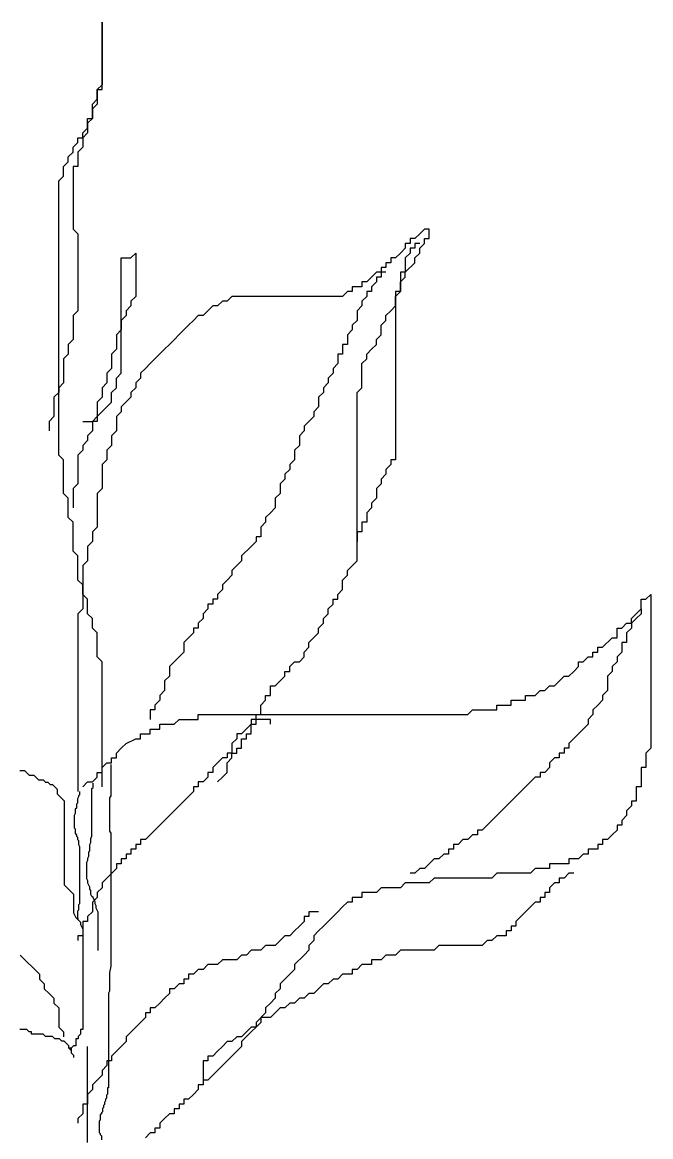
# Model space of a CAD drawing. Header units: millimetres. Extents: x 12377 to 30673, y 89761 to 101952.
# Drawn here: x 14427 to 14635.5, y 96937.6 to 97307.5 of the extents above; entities that cross this region are included whole.
import ezdxf

# ---------------------------------------------------------------- set-up
doc = ezdxf.new("R2010")
doc.units = ezdxf.units.MM

# ---------------------------------------------------------------- blocks, each defined once
blk = doc.blocks.new('A$C653B1D6D')
for p, q in [((362.07, 1360.21), (362.07, 1334.28)), ((362.07, 1332.28), (362.07, 1360.21)), ((362.07, 1334.28), (360.07, 1332.28)), ((360.07, 1332.28), (360.07, 1326.3)), ((360.07, 1328.29), (360.07, 1332.28)), ((360.07, 1332.28), (362.07, 1332.28)), ((358.08, 1326.3), (360.07, 1328.29)), ((360.07, 1326.3), (358.08, 1324.31)), ((358.08, 1320.32), (358.08, 1326.3)), ((358.08, 1324.31), (358.08, 1320.32)), ((358.08, 1320.32), (356.08, 1318.32)), ((356.08, 1320.32), (358.08, 1320.32)), ((356.08, 1316.33), (356.08, 1320.32)), ((356.08, 1318.32), (356.08, 1314.33)), ((354.09, 1314.33), (356.08, 1316.33)), ((356.08, 1314.33), (354.09, 1312.34)), ((354.09, 1312.34), (354.09, 1314.33)), ((350.09, 1308.35), (352.09, 1310.34)), ((352.09, 1312.34), (354.09, 1312.34)), ((352.09, 1310.34), (352.09, 1312.34)), ((354.09, 1312.34), (354.09, 1308.35)), ((348.1, 1304.36), (350.09, 1306.35)), ((348.1, 1302.36), (348.1, 1304.36)), ((350.09, 1306.35), (350.09, 1308.35)), ((354.09, 1308.35), (352.09, 1306.35)), ((352.09, 1306.35), (352.09, 1300.37)), ((346.1, 1300.37), (348.1, 1302.36)), ((346.1, 1296.38), (346.1, 1300.37)), ((350.09, 1300.37), (350.09, 1274.44)), ((352.09, 1300.37), (350.09, 1300.37)), ((344.1, 1294.38), (346.1, 1296.38)), ((344.1, 1180.68), (344.1, 1294.38)), ((350.09, 1274.44), (352.09, 1272.44)), ((352.09, 1272.44), (352.09, 1240.52)), ((493.82, 1272.44), (491.83, 1270.45)), ((495.82, 1274.44), (493.82, 1272.44)), ((497.81, 1274.44), (495.82, 1274.44)), ((497.81, 1270.45), (497.81, 1274.44)), ((487.83, 1268.45), (487.83, 1266.46)), ((489.83, 1268.45), (487.83, 1268.45)), ((489.83, 1270.45), (489.83, 1268.45)), ((491.83, 1270.45), (489.83, 1270.45)), ((491.83, 1268.45), (491.83, 1266.46)), ((493.82, 1268.45), (491.83, 1268.45)), ((493.82, 1266.46), (495.82, 1268.45)), ((495.82, 1270.45), (497.81, 1270.45)), ((495.82, 1268.45), (495.82, 1270.45)), ((370.06, 1262.47), (374.05, 1262.47)), ((370.06, 1214.59), (370.06, 1262.47)), ((374.05, 1262.47), (376.04, 1264.46)), ((376.04, 1264.46), (376.04, 1246.51)), ((481.84, 1262.47), (481.84, 1260.47)), ((483.84, 1262.47), (481.84, 1262.47)), ((485.84, 1264.46), (483.84, 1262.47)), ((487.83, 1266.46), (485.84, 1264.46)), ((489.83, 1264.46), (487.83, 1262.47)), ((487.83, 1262.47), (487.83, 1256.48)), ((489.83, 1266.46), (489.83, 1264.46)), ((491.83, 1266.46), (489.83, 1266.46)), ((491.83, 1262.47), (493.82, 1264.46)), ((491.83, 1260.47), (491.83, 1262.47)), ((493.82, 1264.46), (493.82, 1266.46)), ((477.85, 1258.48), (477.85, 1256.48)), ((479.85, 1258.48), (477.85, 1258.48)), ((479.85, 1260.47), (479.85, 1258.48)), ((481.84, 1260.47), (479.85, 1260.47)), ((487.83, 1256.48), (491.83, 1260.47)), ((473.86, 1254.49), (471.86, 1252.49)), ((475.86, 1256.48), (473.86, 1254.49)), ((477.85, 1256.48), (475.86, 1256.48)), ((475.86, 1254.49), (475.86, 1252.49)), ((477.85, 1254.49), (475.86, 1254.49)), ((477.85, 1256.48), (477.85, 1254.49)), ((479.85, 1256.48), (477.85, 1256.48)), ((485.84, 1256.48), (485.84, 1248.5)), ((487.83, 1256.48), (485.84, 1256.48)), ((485.84, 1252.49), (487.83, 1254.49)), ((487.83, 1254.49), (487.83, 1256.48)), ((463.88, 1248.5), (461.88, 1246.51)), ((465.87, 1248.5), (463.88, 1248.5)), ((465.87, 1250.5), (465.87, 1248.5)), ((469.87, 1250.5), (465.87, 1250.5)), ((469.87, 1252.49), (469.87, 1250.5)), ((471.86, 1252.49), (469.87, 1252.49)), ((471.86, 1248.5), (471.86, 1246.51)), ((473.86, 1248.5), (471.86, 1248.5)), ((475.86, 1252.49), (473.86, 1250.5)), ((473.86, 1250.5), (473.86, 1248.5)), ((483.84, 1248.5), (483.84, 1178.69)), ((485.84, 1248.5), (483.84, 1248.5)), ((483.84, 1246.51), (485.84, 1248.5)), ((485.84, 1248.5), (485.84, 1252.49)), ((376.04, 1246.51), (374.05, 1244.51)), ((374.05, 1244.51), (374.05, 1242.52)), ((411.98, 1244.51), (409.98, 1242.52)), ((413.97, 1244.51), (411.98, 1244.51)), ((415.97, 1246.51), (413.97, 1244.51)), ((461.88, 1246.51), (415.97, 1246.51)), ((471.86, 1246.51), (469.87, 1244.51)), ((469.87, 1244.51), (469.87, 1242.52)), ((483.84, 1242.52), (483.84, 1246.51)), ((352.09, 1240.52), (350.09, 1238.53)), ((374.05, 1242.52), (372.05, 1240.52)), ((372.05, 1240.52), (372.05, 1238.53)), ((407.98, 1242.52), (403.99, 1238.53)), ((409.98, 1242.52), (407.98, 1242.52)), ((469.87, 1242.52), (467.87, 1240.52)), ((467.87, 1240.52), (467.87, 1236.53)), ((479.85, 1238.53), (481.84, 1240.52)), ((481.84, 1240.52), (483.84, 1242.52)), ((350.09, 1238.53), (350.09, 1228.56)), ((372.05, 1238.53), (370.06, 1236.53)), ((370.06, 1236.53), (370.06, 1232.55)), ((398, 1234.54), (396.01, 1232.55)), ((400, 1236.53), (398, 1234.54)), ((402, 1238.53), (400, 1236.53)), ((403.99, 1238.53), (402, 1238.53)), ((467.87, 1236.53), (465.87, 1234.54)), ((465.87, 1234.54), (465.87, 1232.55)), ((477.85, 1234.54), (479.85, 1236.53)), ((477.85, 1230.55), (477.85, 1234.54)), ((479.85, 1236.53), (479.85, 1238.53)), ((370.06, 1232.55), (368.06, 1230.55)), ((368.06, 1230.55), (368.06, 1224.57)), ((396.01, 1232.55), (390.02, 1226.56)), ((465.87, 1232.55), (463.88, 1230.55)), ((463.88, 1230.55), (463.88, 1226.56)), ((475.86, 1228.56), (477.85, 1230.55)), ((350.09, 1228.56), (348.1, 1226.56)), ((348.1, 1226.56), (348.1, 1222.57)), ((390.02, 1226.56), (388.02, 1224.57)), ((461.88, 1226.56), (461.88, 1222.57)), ((463.88, 1226.56), (461.88, 1226.56)), ((473.86, 1224.57), (475.86, 1226.56)), ((475.86, 1226.56), (475.86, 1228.56)), ((348.1, 1222.57), (346.1, 1220.58)), ((368.06, 1224.57), (366.06, 1222.57)), ((366.06, 1222.57), (366.06, 1216.59)), ((388.02, 1224.57), (384.03, 1220.58)), ((459.89, 1222.57), (459.89, 1218.58)), ((461.88, 1222.57), (459.89, 1222.57)), ((471.86, 1222.57), (473.86, 1224.57)), ((471.86, 1220.58), (471.86, 1222.57)), ((346.1, 1220.58), (346.1, 1210.6)), ((366.06, 1216.59), (364.07, 1214.59)), ((380.04, 1216.59), (378.04, 1214.59)), ((382.03, 1218.58), (380.04, 1216.59)), ((384.03, 1220.58), (382.03, 1218.58)), ((459.89, 1218.58), (457.89, 1216.59)), ((457.89, 1216.59), (457.89, 1214.59)), ((469.87, 1218.58), (471.86, 1220.58)), ((469.87, 1208.61), (469.87, 1218.58)), ((364.07, 1214.59), (364.07, 1210.6)), ((368.06, 1212.6), (370.06, 1214.59)), ((368.06, 1208.61), (368.06, 1212.6)), ((378.04, 1212.6), (376.04, 1210.6)), ((378.04, 1214.59), (378.04, 1212.6)), ((457.89, 1214.59), (455.89, 1212.6)), ((455.89, 1212.6), (455.89, 1210.6)), ((346.1, 1210.6), (344.1, 1208.61)), ((344.1, 1208.61), (344.1, 1206.61)), ((364.07, 1210.6), (362.07, 1208.61)), ((362.07, 1208.61), (362.07, 1204.62)), ((366.06, 1206.61), (368.06, 1208.61)), ((376.04, 1208.61), (374.05, 1206.61)), ((376.04, 1210.6), (376.04, 1208.61)), ((455.89, 1210.6), (453.9, 1208.61)), ((453.9, 1208.61), (453.9, 1206.61)), ((467.87, 1206.61), (469.87, 1208.61)), ((344.1, 1206.61), (342.11, 1204.62)), ((342.11, 1204.62), (342.11, 1196.64)), ((362.07, 1204.62), (360.07, 1202.62)), ((360.07, 1202.62), (360.07, 1194.64)), ((360.07, 1196.64), (366.06, 1202.62)), ((366.06, 1202.62), (366.06, 1206.61)), ((374.05, 1204.62), (370.06, 1200.63)), ((374.05, 1206.61), (374.05, 1204.62)), ((453.9, 1206.61), (451.9, 1204.62)), ((451.9, 1204.62), (451.9, 1200.63)), ((467.87, 1136.8), (467.87, 1206.61)), ((370.06, 1198.63), (368.06, 1196.64)), ((370.06, 1200.63), (370.06, 1198.63)), ((451.9, 1200.63), (449.9, 1198.63)), ((449.9, 1198.63), (449.9, 1196.64)), ((342.11, 1196.64), (340.11, 1194.64)), ((340.11, 1194.64), (340.11, 1190.65)), ((354.09, 1194.64), (358.08, 1194.64)), ((358.08, 1194.64), (360.07, 1196.64)), ((358.08, 1194.64), (358.08, 1190.65)), ((360.07, 1194.64), (358.08, 1194.64)), ((368.06, 1196.64), (368.06, 1190.65)), ((447.91, 1194.64), (445.91, 1192.65)), ((449.9, 1196.64), (447.91, 1194.64)), ((358.08, 1190.65), (356.08, 1188.66)), ((356.08, 1188.66), (356.08, 1186.66)), ((368.06, 1190.65), (366.06, 1188.66)), ((366.06, 1188.66), (366.06, 1184.67)), ((445.91, 1190.65), (443.92, 1188.66)), ((443.92, 1188.66), (443.92, 1184.67)), ((445.91, 1192.65), (445.91, 1190.65)), ((356.08, 1186.66), (354.09, 1184.67)), ((354.09, 1184.67), (354.09, 1182.68)), ((366.06, 1184.67), (364.07, 1182.68)), ((443.92, 1184.67), (441.92, 1182.68)), ((346.1, 1178.69), (344.1, 1180.68)), ((354.09, 1182.68), (352.09, 1180.68)), ((352.09, 1180.68), (352.09, 1168.71)), ((364.07, 1182.68), (364.07, 1178.69)), ((441.92, 1182.68), (441.92, 1178.69)), ((346.1, 1164.72), (346.1, 1178.69)), ((364.07, 1178.69), (362.07, 1176.69)), ((362.07, 1176.69), (362.07, 1166.72)), ((439.92, 1174.7), (437.93, 1172.7)), ((441.92, 1178.69), (439.92, 1176.69)), ((439.92, 1176.69), (439.92, 1174.7)), ((481.84, 1176.69), (479.85, 1174.7)), ((479.85, 1174.7), (479.85, 1172.7)), ((481.84, 1178.69), (481.84, 1176.69)), ((483.84, 1178.69), (481.84, 1178.69)), ((437.93, 1170.71), (435.93, 1168.71)), ((437.93, 1172.7), (437.93, 1170.71)), ((479.85, 1172.7), (477.85, 1170.71)), ((477.85, 1170.71), (477.85, 1168.71)), ((352.09, 1168.71), (350.09, 1166.72)), ((350.09, 1166.72), (350.09, 1158.74)), ((362.07, 1166.72), (360.07, 1164.72)), ((435.93, 1168.71), (435.93, 1164.72)), ((477.85, 1168.71), (475.86, 1166.72)), ((475.86, 1166.72), (475.86, 1162.73)), ((348.1, 1162.73), (346.1, 1164.72)), ((348.1, 1154.75), (348.1, 1162.73)), ((360.07, 1164.72), (360.07, 1150.76)), ((435.93, 1164.72), (433.93, 1162.73)), ((433.93, 1162.73), (433.93, 1158.74)), ((475.86, 1162.73), (473.86, 1160.73)), ((473.86, 1160.73), (473.86, 1158.74)), ((431.94, 1156.74), (429.94, 1154.75)), ((433.93, 1158.74), (431.94, 1156.74)), ((473.86, 1158.74), (471.86, 1156.74)), ((471.86, 1156.74), (471.86, 1152.75)), ((350.09, 1152.75), (348.1, 1154.75)), ((350.09, 1140.78), (350.09, 1152.75)), ((429.94, 1152.75), (427.95, 1150.76)), ((429.94, 1154.75), (429.94, 1152.75)), ((469.87, 1152.75), (469.87, 1148.76)), ((471.86, 1152.75), (469.87, 1152.75)), ((360.07, 1150.76), (358.08, 1148.76)), ((358.08, 1148.76), (358.08, 1144.77)), ((425.95, 1146.77), (425.95, 1144.77)), ((427.95, 1146.77), (425.95, 1146.77)), ((427.95, 1150.76), (427.95, 1146.77)), ((467.87, 1148.76), (467.87, 1144.77)), ((469.87, 1148.76), (467.87, 1148.76)), ((358.08, 1144.77), (356.08, 1142.78)), ((356.08, 1142.78), (356.08, 1136.8)), ((423.95, 1142.78), (419.96, 1138.79)), ((425.95, 1144.77), (423.95, 1142.78)), ((352.09, 1138.79), (350.09, 1140.78)), ((352.09, 1128.82), (352.09, 1138.79)), ((419.96, 1138.79), (419.96, 1136.8)), ((356.08, 1136.8), (354.09, 1134.8)), ((354.09, 1134.8), (354.09, 1116.85)), ((419.96, 1136.8), (415.97, 1132.81)), ((415.97, 1132.81), (415.97, 1130.81)), ((463.88, 1132.81), (467.87, 1136.8)), ((463.88, 1130.81), (463.88, 1132.81)), ((354.09, 1126.82), (352.09, 1128.82)), ((413.97, 1128.82), (411.98, 1126.82)), ((415.97, 1130.81), (413.97, 1128.82)), ((461.88, 1128.82), (463.88, 1130.81)), ((461.88, 1124.83), (461.88, 1128.82)), ((354.09, 1122.83), (354.09, 1126.82)), ((411.98, 1124.83), (409.98, 1122.83)), ((411.98, 1126.82), (411.98, 1124.83)), ((459.89, 1122.83), (461.88, 1124.83)), ((356.08, 1120.84), (354.09, 1122.83)), ((356.08, 1114.85), (356.08, 1120.84)), ((407.98, 1120.84), (407.98, 1118.84)), ((409.98, 1120.84), (407.98, 1120.84)), ((409.98, 1122.83), (409.98, 1120.84)), ((457.89, 1120.84), (459.89, 1120.84)), ((457.89, 1118.84), (457.89, 1120.84)), ((459.89, 1120.84), (459.89, 1122.83)), ((585.65, 1120.84), (587.64, 1120.84)), ((585.65, 1116.85), (585.65, 1120.84)), ((587.64, 1120.84), (589.64, 1122.83)), ((589.64, 1122.83), (589.64, 1059)), ((354.09, 1116.85), (352.09, 1114.85)), ((352.09, 1114.85), (352.09, 1041.05)), ((358.08, 1112.86), (356.08, 1114.85)), ((405.99, 1116.85), (403.99, 1114.85)), ((403.99, 1114.85), (403.99, 1112.86)), ((405.99, 1118.84), (405.99, 1116.85)), ((407.98, 1118.84), (405.99, 1118.84)), ((453.9, 1112.86), (455.89, 1114.85)), ((455.89, 1116.85), (457.89, 1118.84)), ((455.89, 1114.85), (455.89, 1116.85)), ((581.66, 1112.86), (583.65, 1114.85)), ((583.65, 1114.85), (585.65, 1116.85)), ((585.65, 1114.85), (583.65, 1112.86)), ((585.65, 1116.85), (585.65, 1114.85)), ((358.08, 1108.87), (358.08, 1112.86)), ((403.99, 1112.86), (402, 1110.86)), ((402, 1110.86), (402, 1108.87)), ((451.9, 1108.87), (453.9, 1110.86)), ((453.9, 1110.86), (453.9, 1112.86)), ((577.66, 1108.87), (579.66, 1110.86)), ((579.66, 1110.86), (581.66, 1110.86)), ((583.65, 1112.86), (581.66, 1110.86)), ((581.66, 1110.86), (581.66, 1112.86)), ((581.66, 1110.86), (581.66, 1108.87)), ((360.07, 1106.87), (358.08, 1108.87)), ((360.07, 1096.9), (360.07, 1106.87)), ((400, 1106.87), (398, 1104.88)), ((400, 1108.87), (400, 1106.87)), ((402, 1108.87), (400, 1108.87)), ((447.91, 1102.88), (451.9, 1106.87)), ((451.9, 1106.87), (451.9, 1108.87)), ((575.67, 1108.87), (577.66, 1108.87)), ((575.67, 1104.88), (575.67, 1108.87)), ((581.66, 1108.87), (579.66, 1106.87)), ((579.66, 1106.87), (579.66, 1102.88)), ((398, 1104.88), (396.01, 1102.88)), ((396.01, 1102.88), (396.01, 1098.89)), ((445.91, 1098.89), (447.91, 1100.89)), ((447.91, 1100.89), (447.91, 1102.88)), ((567.68, 1100.89), (569.68, 1100.89)), ((567.68, 1098.89), (567.68, 1100.89)), ((569.68, 1100.89), (573.67, 1104.88)), ((573.67, 1104.88), (575.67, 1104.88)), ((577.66, 1102.88), (577.66, 1098.89)), ((579.66, 1102.88), (577.66, 1102.88)), ((362.07, 1094.9), (360.07, 1096.9)), ((396.01, 1098.89), (390.02, 1092.91)), ((443.92, 1094.9), (445.91, 1096.9)), ((445.91, 1096.9), (445.91, 1098.89)), ((561.69, 1094.9), (563.69, 1096.9)), ((563.69, 1096.9), (565.69, 1096.9)), ((565.69, 1098.89), (567.68, 1098.89)), ((565.69, 1096.9), (565.69, 1098.89)), ((577.66, 1098.89), (575.67, 1096.9)), ((575.67, 1096.9), (575.67, 1094.9)), ((362.07, 1043.04), (362.07, 1094.9)), ((390.02, 1092.91), (390.02, 1088.92)), ((439.92, 1092.91), (441.92, 1094.9)), ((439.92, 1090.92), (439.92, 1092.91)), ((441.92, 1094.9), (443.92, 1094.9)), ((557.7, 1090.92), (559.7, 1092.91)), ((559.7, 1094.9), (561.69, 1094.9)), ((559.7, 1092.91), (559.7, 1094.9)), ((575.67, 1094.9), (573.67, 1092.91)), ((573.67, 1092.91), (573.67, 1090.92)), ((390.02, 1088.92), (388.02, 1086.93)), ((388.02, 1086.93), (388.02, 1082.94)), ((433.93, 1084.93), (437.93, 1088.92)), ((437.93, 1090.92), (439.92, 1090.92)), ((437.93, 1088.92), (437.93, 1090.92)), ((549.72, 1084.93), (553.71, 1088.92)), ((553.71, 1088.92), (555.7, 1088.92)), ((555.7, 1088.92), (557.7, 1090.92)), ((573.67, 1090.92), (571.67, 1088.92)), ((571.67, 1088.92), (571.67, 1082.94)), ((388.02, 1082.94), (386.03, 1080.94)), ((431.94, 1084.93), (433.93, 1084.93)), ((431.94, 1080.94), (431.94, 1084.93)), ((541.73, 1080.94), (543.73, 1082.94)), ((543.73, 1082.94), (545.72, 1082.94)), ((545.72, 1082.94), (547.72, 1084.93)), ((547.72, 1084.93), (549.72, 1084.93)), ((571.67, 1082.94), (569.68, 1080.94)), ((386.03, 1078.95), (384.03, 1076.95)), ((386.03, 1080.94), (386.03, 1078.95)), ((427.95, 1076.95), (429.94, 1078.95)), ((429.94, 1080.94), (431.94, 1080.94)), ((429.94, 1078.95), (429.94, 1080.94)), ((531.75, 1078.95), (537.74, 1078.95)), ((531.75, 1076.95), (531.75, 1078.95)), ((537.74, 1080.94), (541.73, 1080.94)), ((537.74, 1078.95), (537.74, 1080.94)), ((569.68, 1078.95), (567.68, 1076.95)), ((569.68, 1080.94), (569.68, 1078.95)), ((382.03, 1074.96), (382.03, 1070.97)), ((384.03, 1074.96), (382.03, 1074.96)), ((384.03, 1076.95), (384.03, 1074.96)), ((402, 1072.96), (513.78, 1072.96)), ((402, 1070.97), (402, 1072.96)), ((425.95, 1072.96), (427.95, 1072.96)), ((425.95, 1068.97), (425.95, 1072.96)), ((427.95, 1072.96), (427.95, 1076.95)), ((513.78, 1072.96), (515.78, 1074.96)), ((515.78, 1074.96), (525.76, 1074.96)), ((525.76, 1076.95), (531.75, 1076.95)), ((525.76, 1074.96), (525.76, 1076.95)), ((565.69, 1072.96), (563.69, 1070.97)), ((567.68, 1076.95), (565.69, 1074.96)), ((565.69, 1074.96), (565.69, 1072.96)), ((386.03, 1068.97), (392.01, 1068.97)), ((386.03, 1066.98), (386.03, 1068.97)), ((392.01, 1068.97), (394.01, 1070.97)), ((394.01, 1070.97), (402, 1070.97)), ((423.95, 1068.97), (419.96, 1064.98)), ((423.95, 1070.97), (423.95, 1068.97)), ((431.94, 1070.97), (423.95, 1070.97)), ((423.95, 1068.97), (425.95, 1068.97)), ((423.95, 1064.98), (423.95, 1068.97)), ((431.94, 1068.97), (431.94, 1070.97)), ((563.69, 1068.97), (555.7, 1060.99)), ((563.69, 1070.97), (563.69, 1068.97)), ((378.04, 1064.98), (382.03, 1064.98)), ((378.04, 1062.99), (378.04, 1064.98)), ((382.03, 1066.98), (386.03, 1066.98)), ((382.03, 1064.98), (382.03, 1066.98)), ((417.97, 1064.98), (417.97, 1062.99)), ((419.96, 1064.98), (417.97, 1064.98)), ((421.96, 1064.98), (423.95, 1064.98)), ((421.96, 1062.99), (421.96, 1064.98)), ((368.06, 1057), (370.06, 1059)), ((370.06, 1059), (372.05, 1060.99)), ((372.05, 1060.99), (376.04, 1062.99)), ((376.04, 1062.99), (378.04, 1062.99)), ((417.97, 1062.99), (415.97, 1060.99)), ((415.97, 1060.99), (415.97, 1057)), ((417.97, 1059), (419.96, 1059)), ((417.97, 1057), (417.97, 1059)), ((419.96, 1062.99), (421.96, 1062.99)), ((419.96, 1059), (419.96, 1062.99)), ((553.71, 1059), (553.71, 1057)), ((555.7, 1059), (553.71, 1059)), ((555.7, 1060.99), (555.7, 1059)), ((589.64, 1059), (587.64, 1057)), ((366.06, 1055.01), (368.06, 1055.01)), ((366.06, 1053.01), (366.06, 1055.01)), ((368.06, 1055.01), (368.06, 1057)), ((411.98, 1055.01), (409.98, 1053.01)), ((413.97, 1055.01), (411.98, 1055.01)), ((413.97, 1057), (413.97, 1055.01)), ((415.97, 1057), (413.97, 1057)), ((413.97, 1053.01), (415.97, 1055.01)), ((415.97, 1057), (417.97, 1057)), ((415.97, 1055.01), (415.97, 1057)), ((549.72, 1055.01), (547.72, 1053.01)), ((551.71, 1055.01), (549.72, 1055.01)), ((551.71, 1057), (551.71, 1055.01)), ((553.71, 1057), (551.71, 1057)), ((587.64, 1057), (587.64, 1051.02)), ((327.94, 1049.8), (329.88, 1049.8)), ((329.88, 1049.8), (330.84, 1048.83)), ((362.07, 1051.02), (364.07, 1053.01)), ((362.07, 1049.02), (362.07, 1051.02)), ((364.07, 1053.01), (366.06, 1053.01)), ((365.67, 1052.26), (365.67, 1039.32)), ((409.98, 1053.01), (407.98, 1051.02)), ((407.98, 1051.02), (407.98, 1049.02)), ((413.97, 1049.02), (413.97, 1053.01)), ((547.72, 1051.02), (545.72, 1049.02)), ((547.72, 1053.01), (547.72, 1051.02)), ((585.65, 1051.02), (585.65, 1043.04)), ((587.64, 1051.02), (585.65, 1051.02)), ((330.84, 1048.83), (331.81, 1047.86)), ((331.81, 1047.86), (333.75, 1047.86)), ((333.75, 1047.86), (334.72, 1046.89)), ((334.72, 1046.89), (335.69, 1045.92)), ((335.69, 1045.92), (337.62, 1045.92)), ((337.62, 1045.92), (338.59, 1044.96)), ((338.59, 1044.96), (339.56, 1044.96)), ((339.56, 1044.96), (340.53, 1043.99)), ((354.09, 1043.04), (356.08, 1045.03)), ((356.08, 1045.03), (358.08, 1045.03)), ((358.08, 1045.03), (360.07, 1047.03)), ((360.07, 1049.02), (362.07, 1049.02)), ((360.07, 1047.03), (360.07, 1049.02)), ((402, 1045.03), (402, 1043.04)), ((403.99, 1045.03), (402, 1045.03)), ((405.99, 1047.03), (403.99, 1045.03)), ((405.99, 1049.02), (405.99, 1047.03)), ((407.98, 1049.02), (405.99, 1049.02)), ((409.98, 1045.03), (411.98, 1047.03)), ((411.98, 1047.03), (413.97, 1049.02)), ((539.73, 1045.03), (537.74, 1043.04)), ((541.73, 1047.03), (539.73, 1045.03)), ((543.73, 1047.03), (541.73, 1047.03)), ((543.73, 1049.02), (543.73, 1047.03)), ((545.72, 1049.02), (543.73, 1049.02)), ((340.53, 1043.99), (341.5, 1043.99)), ((341.5, 1043.99), (342.47, 1043.02)), ((342.47, 1043.02), (343.44, 1042.05)), ((343.44, 1042.05), (343.44, 1040.12)), ((352.73, 1041.05), (352.73, 1039.75)), ((357.91, 1042.34), (358.34, 1042.77)), ((357.91, 1022.5), (357.91, 1042.34)), ((358.34, 1042.77), (358.34, 1044.5)), ((400, 1041.05), (398, 1039.05)), ((400, 1043.04), (400, 1041.05)), ((402, 1043.04), (400, 1043.04)), ((535.74, 1041.05), (527.76, 1033.07)), ((537.74, 1043.04), (535.74, 1041.05)), ((583.65, 1043.04), (583.65, 1037.06)), ((585.65, 1043.04), (583.65, 1043.04)), ((343.44, 1040.12), (344.4, 1039.15)), ((344.4, 1039.15), (345.37, 1038.18)), ((345.37, 1038.18), (346.34, 1037.21)), ((346.34, 1037.21), (346.34, 1002.37)), ((351.86, 1036.3), (351.43, 1035.87)), ((351.43, 1035.87), (351.43, 1034.14)), ((352.29, 1038.89), (351.86, 1038.03)), ((351.86, 1038.03), (351.86, 1036.3)), ((352.73, 1039.75), (352.29, 1039.32)), ((352.29, 1039.32), (352.29, 1038.89)), ((365.67, 1039.32), (365.24, 1038.46)), ((365.24, 1038.46), (365.24, 1024.66)), ((396.01, 1037.06), (392.01, 1033.07)), ((398, 1039.05), (396.01, 1037.06)), ((581.66, 1037.06), (581.66, 1035.06)), ((583.65, 1037.06), (581.66, 1037.06)), ((351, 1031.99), (350.57, 1031.13)), ((350.57, 1031.13), (350.57, 1025.95)), ((351.43, 1034.14), (351, 1033.71)), ((351, 1033.71), (351, 1031.99)), ((392.01, 1033.07), (390.02, 1031.07)), ((527.76, 1033.07), (525.76, 1031.07)), ((581.66, 1035.06), (579.66, 1033.07)), ((579.66, 1033.07), (579.66, 1031.07)), ((390.02, 1031.07), (384.03, 1025.09)), ((523.77, 1029.08), (519.77, 1025.09)), ((525.76, 1031.07), (523.77, 1029.08)), ((575.67, 1027.08), (575.67, 1025.09)), ((577.66, 1027.08), (575.67, 1027.08)), ((579.66, 1031.07), (577.66, 1029.08)), ((577.66, 1029.08), (577.66, 1027.08)), ((350.57, 1025.95), (351, 1025.52)), ((351, 1025.52), (351, 1023.79)), ((351, 1023.79), (351.43, 1022.93)), ((351.43, 1022.93), (351.43, 1022.5)), ((351.43, 1022.5), (351.86, 1022.07)), ((351.86, 1022.07), (351.86, 1021.2)), ((357.47, 1021.64), (357.91, 1022.5)), ((365.24, 1024.66), (365.67, 1023.79)), ((365.67, 1023.79), (365.67, 968.58)), ((382.03, 1023.09), (380.04, 1021.1)), ((384.03, 1025.09), (382.03, 1023.09)), ((515.78, 1023.09), (513.78, 1021.1)), ((517.78, 1023.09), (515.78, 1023.09)), ((517.78, 1025.09), (517.78, 1023.09)), ((519.77, 1025.09), (517.78, 1025.09)), ((573.67, 1023.09), (571.67, 1021.1)), ((575.67, 1025.09), (573.67, 1023.09)), ((351.86, 1021.2), (352.29, 1020.77)), ((352.29, 1020.77), (352.29, 1019.05)), ((352.29, 1019.05), (352.73, 1018.19)), ((352.73, 1018.19), (352.73, 994.46)), ((357.04, 1019.05), (357.47, 1019.91)), ((357.04, 1016.46), (357.04, 1019.05)), ((357.47, 1019.91), (357.47, 1021.64)), ((376.04, 1019.1), (376.04, 1017.11)), ((378.04, 1019.1), (376.04, 1019.1)), ((378.04, 1021.1), (378.04, 1019.1)), ((380.04, 1021.1), (378.04, 1021.1)), ((507.8, 1019.1), (507.8, 1017.11)), ((509.79, 1019.1), (507.8, 1019.1)), ((511.79, 1021.1), (509.79, 1019.1)), ((513.78, 1021.1), (511.79, 1021.1)), ((567.68, 1019.1), (567.68, 1017.11)), ((569.68, 1019.1), (567.68, 1019.1)), ((569.68, 1021.1), (569.68, 1019.1)), ((571.67, 1021.1), (569.68, 1021.1)), ((355.75, 1011.72), (356.18, 1012.58)), ((356.18, 1013.44), (356.61, 1014.3)), ((356.18, 1012.58), (356.18, 1013.44)), ((356.61, 1016.03), (357.04, 1016.46)), ((356.61, 1014.3), (356.61, 1016.03)), ((370.06, 1013.12), (370.06, 1011.12)), ((372.05, 1013.12), (370.06, 1013.12)), ((372.05, 1015.11), (372.05, 1013.12)), ((374.05, 1015.11), (372.05, 1015.11)), ((374.05, 1017.11), (374.05, 1015.11)), ((376.04, 1017.11), (374.05, 1017.11)), ((499.81, 1013.12), (497.81, 1011.12)), ((501.81, 1013.12), (499.81, 1013.12)), ((503.8, 1015.11), (501.81, 1013.12)), ((505.8, 1015.11), (503.8, 1015.11)), ((505.8, 1017.11), (505.8, 1015.11)), ((507.8, 1017.11), (505.8, 1017.11)), ((555.7, 1013.12), (555.7, 1011.12)), ((559.7, 1013.12), (555.7, 1013.12)), ((561.69, 1015.11), (559.7, 1013.12)), ((563.69, 1015.11), (561.69, 1015.11)), ((563.69, 1017.11), (563.69, 1015.11)), ((567.68, 1017.11), (563.69, 1017.11)), ((355.75, 1004.81), (355.75, 1011.72)), ((368.06, 1009.13), (362.07, 1003.14)), ((368.06, 1011.12), (368.06, 1009.13)), ((370.06, 1011.12), (368.06, 1011.12)), ((493.82, 1009.13), (491.83, 1007.13)), ((495.82, 1009.13), (493.82, 1009.13)), ((497.81, 1011.12), (495.82, 1009.13)), ((541.73, 1009.13), (539.73, 1007.13)), ((547.72, 1009.13), (541.73, 1009.13)), ((547.72, 1011.12), (547.72, 1009.13)), ((555.7, 1011.12), (547.72, 1011.12)), ((356.18, 1003.95), (355.75, 1004.81)), ((356.18, 1003.09), (356.18, 1003.95)), ((491.83, 1007.13), (489.83, 1007.13)), ((499.81, 1005.14), (497.81, 1003.14)), ((523.77, 1005.14), (499.81, 1005.14)), ((525.76, 1007.13), (523.77, 1005.14)), ((539.73, 1007.13), (525.76, 1007.13)), ((551.71, 1005.14), (551.71, 1003.14)), ((553.71, 1005.14), (551.71, 1005.14)), ((555.7, 1007.13), (553.71, 1005.14)), ((557.7, 1007.13), (555.7, 1007.13)), ((346.34, 1002.37), (348.28, 1000.44)), ((348.28, 1000.44), (349.25, 999.47)), ((349.25, 999.47), (350.21, 998.5)), ((356.61, 1002.23), (356.18, 1003.09)), ((357.04, 1001.36), (356.61, 1002.23)), ((357.04, 1000.5), (357.04, 1001.36)), ((357.47, 1000.07), (357.04, 1000.5)), ((357.47, 998.34), (357.47, 1000.07)), ((362.07, 1001.15), (360.07, 999.15)), ((360.07, 999.15), (360.07, 997.16)), ((362.07, 1003.14), (362.07, 1001.15)), ((469.87, 999.15), (469.87, 997.16)), ((475.86, 999.15), (469.87, 999.15)), ((477.85, 1001.15), (475.86, 999.15)), ((485.84, 1001.15), (477.85, 1001.15)), ((487.83, 1003.14), (485.84, 1001.15)), ((497.81, 1003.14), (487.83, 1003.14)), ((545.72, 999.15), (545.72, 997.16)), ((547.72, 999.15), (545.72, 999.15)), ((549.72, 1003.14), (547.72, 1001.15)), ((547.72, 1001.15), (547.72, 999.15)), ((551.71, 1003.14), (549.72, 1003.14)), ((350.21, 998.5), (350.21, 990.76)), ((352.73, 994.46), (352.29, 994.03)), ((357.91, 997.48), (357.47, 998.34)), ((358.34, 997.05), (357.91, 997.48)), ((360.07, 997.16), (358.08, 995.17)), ((358.08, 995.17), (358.08, 991.18)), ((358.77, 996.19), (358.34, 997.05)), ((359.2, 995.32), (358.77, 996.19)), ((359.2, 994.46), (359.2, 995.32)), ((359.63, 993.6), (359.2, 994.46)), ((463.88, 995.17), (461.88, 993.17)), ((465.87, 995.17), (463.88, 995.17)), ((465.87, 997.16), (465.87, 995.17)), ((469.87, 997.16), (465.87, 997.16)), ((541.73, 995.17), (539.73, 993.17)), ((543.73, 995.17), (541.73, 995.17)), ((543.73, 997.16), (543.73, 995.17)), ((545.72, 997.16), (543.73, 997.16)), ((350.21, 990.76), (351.18, 988.82)), ((352.29, 991.87), (351.86, 991.44)), ((351.86, 991.44), (351.86, 988.42)), ((352.29, 994.03), (352.29, 991.87)), ((358.08, 991.18), (356.08, 989.18)), ((359.63, 992.74), (359.63, 993.6)), ((360.06, 991.87), (359.63, 992.74)), ((360.49, 991.01), (360.06, 991.87)), ((360.49, 975.05), (360.49, 991.01)), ((447.91, 991.18), (447.91, 989.18)), ((451.9, 991.18), (447.91, 991.18)), ((459.89, 991.18), (455.89, 987.19)), ((461.88, 993.17), (459.89, 991.18)), ((537.74, 991.18), (533.75, 987.19)), ((539.73, 993.17), (537.74, 991.18)), ((351.18, 988.82), (352.15, 987.85)), ((351.86, 988.42), (352.29, 988.42)), ((352.15, 987.85), (353.12, 986.89)), ((353.12, 986.89), (353.12, 985.92)), ((353.12, 985.92), (354.09, 983.98)), ((354.09, 987.19), (354.09, 981.2)), ((356.08, 987.19), (354.09, 987.19)), ((356.08, 989.18), (356.08, 987.19)), ((443.92, 985.19), (441.92, 983.2)), ((445.91, 987.19), (443.92, 985.19)), ((445.91, 989.18), (445.91, 987.19)), ((447.91, 989.18), (445.91, 989.18)), ((453.9, 985.19), (451.9, 983.2)), ((455.89, 987.19), (453.9, 985.19)), ((531.75, 985.19), (531.75, 983.2)), ((533.75, 985.19), (531.75, 985.19)), ((533.75, 987.19), (533.75, 985.19)), ((352.09, 981.2), (352.09, 979.21)), ((354.09, 981.2), (352.09, 981.2)), ((354.09, 983.98), (354.09, 942.37)), ((437.93, 981.2), (433.93, 977.21)), ((439.92, 981.2), (437.93, 981.2)), ((441.92, 983.2), (439.92, 981.2)), ((451.9, 983.2), (449.9, 981.2)), ((449.9, 981.2), (449.9, 979.21)), ((525.76, 981.2), (523.77, 979.21)), ((529.75, 981.2), (525.76, 981.2)), ((529.75, 983.2), (529.75, 981.2)), ((531.75, 983.2), (529.75, 983.2)), ((429.94, 977.21), (427.95, 975.22)), ((433.93, 977.21), (429.94, 977.21)), ((449.9, 979.21), (447.91, 977.21)), ((447.91, 977.21), (447.91, 975.22)), ((501.81, 977.21), (499.81, 975.22)), ((519.77, 977.21), (501.81, 977.21)), ((521.77, 979.21), (519.77, 977.21)), ((523.77, 979.21), (521.77, 979.21)), ((328.14, 973.22), (336.12, 965.24)), ((411.98, 971.23), (409.98, 969.23)), ((417.97, 971.23), (411.98, 971.23)), ((419.96, 973.22), (417.97, 971.23)), ((421.96, 973.22), (419.96, 973.22)), ((423.95, 975.22), (421.96, 973.22)), ((427.95, 975.22), (423.95, 975.22)), ((445.91, 973.22), (441.92, 969.23)), ((447.91, 975.22), (445.91, 973.22)), ((473.86, 971.23), (473.86, 969.23)), ((477.85, 971.23), (473.86, 971.23)), ((479.85, 973.22), (477.85, 971.23)), ((483.84, 973.22), (479.85, 973.22)), ((485.84, 975.22), (483.84, 973.22)), ((499.81, 975.22), (485.84, 975.22)), ((365.67, 968.58), (365.24, 965.99)), ((402, 967.24), (400, 965.24)), ((403.99, 967.24), (402, 967.24)), ((405.99, 969.23), (403.99, 967.24)), ((409.98, 969.23), (405.99, 969.23)), ((441.92, 967.24), (439.92, 965.24)), ((441.92, 969.23), (441.92, 967.24)), ((465.87, 967.24), (465.87, 965.24)), ((467.87, 967.24), (465.87, 967.24)), ((469.87, 969.23), (467.87, 967.24)), ((473.86, 969.23), (469.87, 969.23)), ((336.12, 965.24), (336.12, 963.25)), ((336.12, 963.25), (338.12, 961.25)), ((365.24, 965.99), (365.24, 958.23)), ((396.01, 963.25), (396.01, 961.25)), ((398, 963.25), (396.01, 963.25)), ((398, 965.24), (398, 963.25)), ((400, 965.24), (398, 965.24)), ((437.93, 963.25), (435.93, 961.25)), ((439.92, 965.24), (437.93, 963.25)), ((457.89, 963.25), (455.89, 961.25)), ((459.89, 963.25), (457.89, 963.25)), ((461.88, 965.24), (459.89, 963.25)), ((465.87, 965.24), (461.88, 965.24)), ((338.12, 961.25), (338.12, 959.26)), ((338.12, 959.26), (340.11, 957.26)), ((340.11, 957.26), (342.11, 955.27)), ((365.24, 958.23), (364.81, 957.37)), ((364.81, 957.37), (364.81, 918.12)), ((390.02, 957.26), (388.02, 955.27)), ((390.02, 959.26), (390.02, 957.26)), ((392.01, 959.26), (390.02, 959.26)), ((394.01, 961.25), (392.01, 959.26)), ((396.01, 961.25), (394.01, 961.25)), ((435.93, 959.26), (433.93, 957.26)), ((433.93, 957.26), (433.93, 955.27)), ((435.93, 961.25), (435.93, 959.26)), ((447.91, 957.26), (445.91, 955.27)), ((449.9, 957.26), (447.91, 957.26)), ((453.9, 961.25), (449.9, 957.26)), ((455.89, 961.25), (453.9, 961.25)), ((342.11, 955.27), (342.11, 953.27)), ((342.11, 953.27), (344.1, 951.28)), ((386.03, 953.27), (384.03, 951.28)), ((388.02, 955.27), (386.03, 953.27)), ((431.94, 953.27), (429.94, 951.28)), ((433.93, 955.27), (431.94, 953.27)), ((439.92, 953.27), (437.93, 951.28)), ((441.92, 953.27), (439.92, 953.27)), ((443.92, 955.27), (441.92, 953.27)), ((445.91, 955.27), (443.92, 955.27)), ((344.1, 951.28), (344.1, 943.3)), ((380.04, 949.29), (380.04, 947.29)), ((382.03, 949.29), (380.04, 949.29)), ((382.03, 951.28), (382.03, 949.29)), ((384.03, 951.28), (382.03, 951.28)), ((429.94, 949.29), (425.95, 945.3)), ((429.94, 951.28), (429.94, 949.29)), ((435.93, 951.28), (431.94, 947.29)), ((437.93, 951.28), (435.93, 951.28)), ((344.1, 943.3), (346.1, 941.31)), ((376.04, 943.3), (372.05, 939.31)), ((378.04, 945.3), (376.04, 943.3)), ((380.04, 947.29), (378.04, 945.3)), ((423.95, 943.3), (419.96, 939.31)), ((425.95, 943.3), (423.95, 943.3)), ((425.95, 943.3), (423.95, 941.31)), ((427.95, 945.3), (425.95, 943.3)), ((425.95, 945.3), (425.95, 943.3)), ((427.95, 947.29), (427.95, 945.3)), ((431.94, 947.29), (427.95, 947.29)), ((330.84, 942.37), (327.94, 942.37)), ((331.81, 941.4), (330.84, 942.37)), ((332.78, 941.4), (331.81, 941.4)), ((332.78, 940.43), (332.78, 941.4)), ((337.62, 940.43), (332.78, 940.43)), ((338.59, 939.46), (337.62, 940.43)), ((341.5, 939.46), (338.59, 939.46)), ((342.47, 938.5), (341.5, 939.46)), ((346.1, 941.31), (346.1, 939.31)), ((353.12, 940.43), (352.15, 939.46)), ((352.15, 939.46), (352.15, 938.5)), ((353.12, 942.37), (353.12, 940.43)), ((354.09, 942.37), (353.12, 942.37)), ((372.05, 939.31), (372.05, 937.32)), ((417.97, 939.31), (415.97, 937.32)), ((419.96, 939.31), (417.97, 939.31)), ((423.95, 941.31), (419.96, 937.32)), ((344.4, 938.5), (342.47, 938.5)), ((345.37, 937.53), (344.4, 938.5)), ((346.34, 937.53), (345.37, 937.53)), ((347.31, 936.56), (346.34, 937.53)), ((348.28, 935.59), (347.31, 936.56)), ((348.28, 934.62), (348.28, 935.59)), ((349.25, 933.66), (348.28, 934.62)), ((348.28, 934.62), (349.25, 934.62)), ((349.25, 934.62), (348.28, 934.62)), ((350.21, 935.59), (349.25, 934.62)), ((349.25, 934.62), (349.25, 932.69)), ((351.18, 935.59), (350.21, 935.59)), ((351.18, 938.5), (351.18, 935.59)), ((352.15, 938.5), (351.18, 938.5)), ((356.08, 895.43), (356.08, 935.32)), ((370.06, 935.32), (368.06, 933.33)), ((372.05, 937.32), (370.06, 935.32)), ((411.98, 935.32), (409.98, 933.33)), ((413.97, 937.32), (411.98, 935.32)), ((415.97, 937.32), (413.97, 937.32)), ((419.96, 935.32), (417.97, 933.33)), ((419.96, 937.32), (419.96, 935.32)), ((349.25, 932.69), (350.21, 931.72)), ((350.21, 931.72), (350.21, 930.75)), ((368.06, 933.33), (366.06, 931.33)), ((366.06, 931.33), (366.06, 929.34)), ((405.99, 931.33), (405.99, 929.34)), ((407.98, 931.33), (405.99, 931.33)), ((409.98, 933.33), (407.98, 931.33)), ((417.97, 933.33), (411.98, 927.34)), ((364.07, 927.34), (362.07, 925.35)), ((362.07, 925.35), (362.07, 923.35)), ((364.07, 929.34), (364.07, 927.34)), ((366.06, 929.34), (364.07, 929.34)), ((403.99, 929.34), (403.99, 921.36)), ((405.99, 929.34), (403.99, 929.34)), ((409.98, 925.35), (405.99, 921.36)), ((411.98, 927.34), (409.98, 925.35)), ((362.07, 923.35), (358.08, 919.36)), ((403.99, 921.36), (403.99, 919.36)), ((405.99, 921.36), (403.99, 921.36)), ((358.08, 917.37), (356.08, 915.37)), ((358.08, 919.36), (358.08, 917.37)), ((364.38, 915.53), (363.95, 915.1)), ((364.38, 918.12), (364.38, 915.53)), ((364.81, 918.12), (364.38, 918.12)), ((402, 917.37), (400, 915.37)), ((402, 919.36), (402, 917.37)), ((403.99, 919.36), (402, 919.36)), ((354.09, 911.38), (354.09, 907.39)), ((356.08, 911.38), (354.09, 911.38)), ((356.08, 915.37), (356.08, 911.38)), ((363.08, 911.21), (362.65, 910.78)), ((363.52, 912.94), (363.08, 912.08)), ((363.08, 912.08), (363.08, 911.21)), ((363.95, 913.8), (363.52, 913.37)), ((363.52, 913.37), (363.52, 912.94)), ((363.95, 915.1), (363.95, 913.8)), ((394.01, 911.38), (394.01, 909.39)), ((396.01, 911.38), (394.01, 911.38)), ((396.01, 913.38), (396.01, 911.38)), ((398, 913.38), (396.01, 913.38)), ((400, 915.37), (398, 913.38)), ((354.09, 907.39), (352.09, 905.4)), ((361.79, 907.33), (361.36, 906.9)), ((361.36, 906.9), (361.36, 904.74)), ((362.22, 908.2), (361.79, 907.76)), ((361.79, 907.76), (361.79, 907.33)), ((362.65, 909.92), (362.22, 909.49)), ((362.22, 909.49), (362.22, 908.2)), ((362.65, 910.78), (362.65, 909.92)), ((390.02, 907.39), (388.02, 905.4)), ((392.01, 907.39), (390.02, 907.39)), ((392.01, 909.39), (392.01, 907.39)), ((394.01, 909.39), (392.01, 909.39)), ((352.09, 905.4), (352.09, 903.41)), ((361.36, 904.74), (360.93, 904.31)), ((360.93, 904.31), (360.93, 899.57)), ((388.02, 905.4), (386.03, 903.41)), ((386.03, 903.41), (386.03, 901.41)), ((360.93, 899.57), (361.36, 899.14)), ((361.36, 899.14), (361.36, 898.71)), ((361.36, 898.71), (361.79, 898.27)), ((361.79, 898.27), (361.79, 896.55)), ((382.03, 899.42), (380.04, 897.42)), ((384.03, 899.42), (382.03, 899.42)), ((384.03, 901.41), (384.03, 899.42)), ((386.03, 901.41), (384.03, 901.41))]:
    blk.add_line(p, q)

msp = doc.modelspace()

# ---------------------------------------------------------------- block references
at = {"xscale": 0.8, "yscale": 0.8, "zscale": 0.8}
msp.add_blockref('A$C653B1D6D', (14163.81, 96219.36), dxfattribs=at)

doc.saveas('drawing.dxf')
